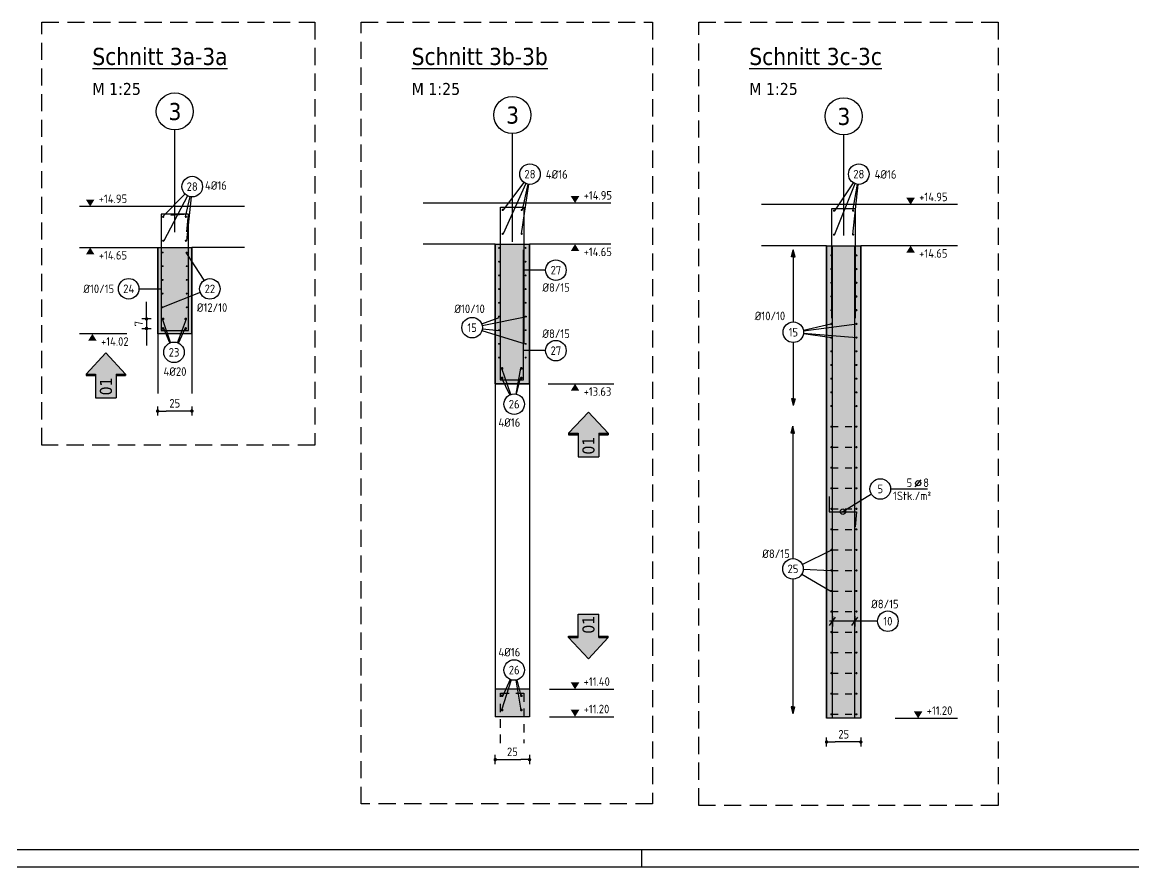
# Model space of a CAD drawing. Extents: x 0 to 74.3, y 0 to 33.4.
# Drawn here: x 12.41 to 28.63, y 0 to 12.33 of the extents above; entities that cross this region are included whole.
import ezdxf
from ezdxf.enums import TextEntityAlignment as Align

# ---------------------------------------------------------------- set-up
doc = ezdxf.new("R2010")
doc.units = 0
doc.header["$LTSCALE"] = 0.5
for name, pattern in [('AUSGEZOGEN', [1000.01, 1000, 0.01]), ('DASHED', [0.75, 0.5, -0.25]), ('DOT', [0.175, 0.05, -0.125]), ('HIDDEN', [0.375, 0.25, -0.125]), ('STRICHLINIE', [0.75, 0.5, -0.25])]:
    doc.linetypes.add(name, pattern=pattern)
for name, color, linetype in [('ACHSEN', 7, 'Continuous'), ('AFU', 7, 'Continuous'), ('BETON', 7, 'Continuous'), ('DETAIL', 7, 'Continuous'), ('grau_hell', 7, 'Continuous'), ('grau_mittel', 7, 'Continuous'), ('HILFE', 7, 'Continuous'), ('index', 7, 'Continuous'), ('koten', 7, 'Continuous'), ('MASSE', 7, 'Continuous'), ('OBJEKT', 7, 'Continuous'), ('RAHMEN', 7, 'Continuous'), ('RND', 7, 'Continuous'), ('RND-1', 7, 'Continuous'), ('SFP_Achsen', 7, 'Continuous'), ('TEXT', 7, 'Continuous')]:
    doc.layers.add(name, color=color, linetype=linetype)
doc.styles.add('helv', font='tahoma.ttf')
doc.styles.add('txt', font='isocp.shx')
doc.linetypes.add('AFU_50K', pattern='A,0.15,["/",Standard,S=0.2,R=0,X=-0.01,Y=-0.1],0.07,["/",Standard,S=0.2,R=0,X=-0.01,Y=-0.1],0.15', length=0.37)
doc.dimstyles.new('DOT_I', dxfattribs={"dimscale": 0.5, "dimtxt": 0.25, "dimasz": 0.25, "dimexe": 0.1, "dimexo": 0.3, "dimgap": 0.1, "dimtad": 1, "dimdec": 3, "dimzin": 3, "dimtxsty": 'txt', "dimblk": 'DOT', "dimblk1": 'DOT', "dimblk2": 'DOT', "dimsah": 1, "dimcen": 0.1, "dimse1": 1, "dimse2": 1, "dimazin": 0, "dimtfac": 1, "dimtdec": 4, "dimtix": 1, "dimtmove": 2, "dimatfit": 3, "dimfxl": 0, "dimtvp": 1, "dimtolj": 1, "dimtzin": 0, "dimarcsym": 0})

# ---------------------------------------------------------------- blocks, each defined once
blk = doc.blocks.new('RND_LEI')
at = {"layer": 'RND', "color": 7, "linetype": 'Continuous'}
blk.add_line((1.022, 0.066), (1.19, 0.27), dxfattribs=at)
for centre, radius in [((0, 0), 0.3), ((1.106, 0.168), 0.075)]:
    blk.add_circle(centre, radius, dxfattribs=at)
at = {"layer": 'RND', "color": 7, "linetype": 'Continuous', "style": 'txt'}
blk.add_attdef('POSL', text='', height=0.25, dxfattribs=at).set_placement((0, 0), align=Align.MIDDLE)
blk.add_attdef('ANZ', text='', height=0.25, dxfattribs=at).set_placement((0.931, 0.057), align=Align.RIGHT)
for tag, p in [('DUM', (1.253, 0.057)), ('ABSTD', (1.674, 0.057)), ('POSTXT', (0.374, -0.327))]:
    blk.add_attdef(tag, p, '', height=0.25, dxfattribs=at)
blk = doc.blocks.new('A1-35-0')
at = {"layer": 'RAHMEN', "color": 5}
blk.add_line((2, 0.5), (118.4, 0.5), dxfattribs=at)
at = {"layer": 'RAHMEN', "color": 7}
blk.add_line((42.9, 0), (42.9, 0.5), dxfattribs=at)
at = {"layer": 'RAHMEN'}
blk.add_line((0, 0), (118.9, 0), dxfattribs=at)
blk = doc.blocks.new('okrd_u')
at = {"layer": 'koten', "color": 7, "linetype": 'Continuous'}
blk.add_solid([(-0.125, -0.202), (0.125, -0.202), (0, 0)], dxfattribs=at)
at = {"layer": 'koten', "style": 'txt'}
blk.add_attdef('OKRD', (0.25, -0.35), '', height=0.25, dxfattribs=at)
blk = doc.blocks.new('okrd_o')
at = {"layer": 'koten', "color": 7, "linetype": 'Continuous'}
blk.add_solid([(-0.125, 0.202), (0.125, 0.202), (0, 0)], dxfattribs=at)
at = {"layer": 'koten', "style": 'txt'}
blk.add_attdef('OKRD', (0.25, 0.1), '', height=0.25, dxfattribs=at)
blk = doc.blocks.new('DOT')
at = {"layer": 'MASSE', "color": 7, "linetype": 'Continuous'}
for p, q in [((0, 0), (-1, 0)), ((0, 0.54), (0, -0.54))]:
    blk.add_line(p, q, dxfattribs=at)
at = {"layer": 'MASSE', "color": 7, "linetype": 'Continuous', "const_width": 0.2}
blk.add_lwpolyline([(-0.1, 0, 1), (0.1, 0, 1)], format="xyb", close=True, dxfattribs=at)
blk = doc.blocks.new('*D23')
at = {"layer": 'Defpoints', "color": 0, "linetype": 'AUSGEZOGEN', "transparency": 16777216}
for p in [(14.383, 6.654), (14.383, 6.654), (14.883, 6.654)]:
    blk.add_point(p, dxfattribs=at)
at = {"layer": 'MASSE', "color": 0, "linetype": 'AUSGEZOGEN', "lineweight": -2, "transparency": 16777216}
blk.add_line((14.758, 6.654), (14.508, 6.654), dxfattribs=at)
at = {"layer": 'MASSE', "color": 0, "linetype": 'AUSGEZOGEN', "lineweight": -2, "transparency": 16777216, "xscale": 0.125, "yscale": 0.125, "zscale": 0.125, "rotation": 180}
blk.add_blockref('DOT', (14.383, 6.654), dxfattribs=at)
at = {"layer": 'MASSE', "color": 0, "linetype": 'AUSGEZOGEN', "lineweight": -2, "transparency": 16777216, "xscale": 0.125, "yscale": 0.125, "zscale": 0.125}
blk.add_blockref('DOT', (14.883, 6.654), dxfattribs=at)
at = {"layer": 'MASSE', "color": 0, "linetype": 'AUSGEZOGEN', "transparency": 16777216, "insert": (14.633, 6.767), "char_height": 0.125, "attachment_point": 5, "style": 'txt'}
blk.add_mtext('\\A1;25', dxfattribs=at)
blk = doc.blocks.new('RND_HIN')
at = {"layer": 'RND', "color": 7, "linetype": 'Continuous'}
blk.add_circle((0, 0), 0.3, dxfattribs=at)
at = {"layer": 'RND', "color": 7, "linetype": 'Continuous', "style": 'txt'}
blk.add_attdef('POSI', text='', height=0.25, dxfattribs=at).set_placement((0, 0), align=Align.MIDDLE)
blk = doc.blocks.new('*D24')
at = {"layer": 'Defpoints', "color": 0, "linetype": 'AUSGEZOGEN', "transparency": 16777216}
for p in [(14.22, 7.999), (14.22, 7.859), (14.22, 7.859)]:
    blk.add_point(p, dxfattribs=at)
at = {"layer": 'MASSE', "color": 0, "linetype": 'AUSGEZOGEN', "lineweight": -2, "transparency": 16777216}
for p, q in [((14.22, 8.124), (14.22, 8.249)), ((14.22, 7.999), (14.22, 7.859)), ((14.22, 7.734), (14.22, 7.609))]:
    blk.add_line(p, q, dxfattribs=at)
at = {"layer": 'MASSE', "color": 0, "linetype": 'AUSGEZOGEN', "lineweight": -2, "transparency": 16777216, "xscale": 0.125, "yscale": 0.125, "zscale": 0.125}
for p, rotation in [((14.22, 7.999), 270), ((14.22, 7.859), 90)]:
    blk.add_blockref('DOT', p, dxfattribs=dict(at, rotation=rotation))
at = {"layer": 'MASSE', "color": 0, "linetype": 'AUSGEZOGEN', "transparency": 16777216, "insert": (14.108, 7.929), "char_height": 0.125, "attachment_point": 5, "rotation": 90, "style": 'txt'}
blk.add_mtext('\\A1;7', dxfattribs=at)
blk = doc.blocks.new('Pfeillinie')
at = {"layer": 'TEXT', "linetype": 'Continuous'}
blk.add_hatch(color=7, dxfattribs=at).paths.add_polyline_path([(0, 0), (-0.8, 0.2), (-0.8, 0), (-0.8, -0.2)])
at = {"layer": 'TEXT', "color": 7, "linetype": 'Continuous'}
for p, q in [((-0.8, 0), (-0.8, 0.2)), ((-0.8, 0.2), (0, 0)), ((-0.8, 0), (-0.8, -0.2)), ((-0.8, -0.2), (0, 0))]:
    blk.add_line(p, q, dxfattribs=at)
blk = doc.blocks.new('*D25')
at = {"layer": 'Defpoints', "color": 0, "linetype": 'AUSGEZOGEN', "transparency": 16777216}
for p in [(24.148, 1.822), (24.148, 1.822), (24.648, 1.822)]:
    blk.add_point(p, dxfattribs=at)
at = {"layer": 'MASSE', "color": 0, "linetype": 'AUSGEZOGEN', "lineweight": -2, "transparency": 16777216}
blk.add_line((24.523, 1.822), (24.273, 1.822), dxfattribs=at)
at = {"layer": 'MASSE', "color": 0, "linetype": 'AUSGEZOGEN', "lineweight": -2, "transparency": 16777216, "xscale": 0.125, "yscale": 0.125, "zscale": 0.125, "rotation": 180}
blk.add_blockref('DOT', (24.148, 1.822), dxfattribs=at)
at = {"layer": 'MASSE', "color": 0, "linetype": 'AUSGEZOGEN', "lineweight": -2, "transparency": 16777216, "xscale": 0.125, "yscale": 0.125, "zscale": 0.125}
blk.add_blockref('DOT', (24.648, 1.822), dxfattribs=at)
at = {"layer": 'MASSE', "color": 0, "linetype": 'AUSGEZOGEN', "transparency": 16777216, "insert": (24.398, 1.935), "char_height": 0.125, "attachment_point": 5, "style": 'txt'}
blk.add_mtext('\\A1;25', dxfattribs=at)
blk = doc.blocks.new('lei_gre')
at = {"layer": 'RND', "color": 7, "linetype": 'Continuous'}
for p, q in [((-0.09, -0.12), (0.09, 0.12)), ((0, 0.15), (0, -0.15))]:
    blk.add_line(p, q, dxfattribs=at)
blk = doc.blocks.new('*D26')
at = {"layer": 'Defpoints', "color": 0, "linetype": 'AUSGEZOGEN', "transparency": 16777216}
for p in [(19.311, 1.565), (19.811, 1.565), (19.811, 1.565)]:
    blk.add_point(p, dxfattribs=at)
at = {"layer": 'MASSE', "color": 0, "linetype": 'AUSGEZOGEN', "lineweight": -2, "transparency": 16777216}
blk.add_line((19.436, 1.565), (19.686, 1.565), dxfattribs=at)
at = {"layer": 'MASSE', "color": 0, "linetype": 'AUSGEZOGEN', "lineweight": -2, "transparency": 16777216, "xscale": 0.125, "yscale": 0.125, "zscale": 0.125, "rotation": 180}
blk.add_blockref('DOT', (19.311, 1.565), dxfattribs=at)
at = {"layer": 'MASSE', "color": 0, "linetype": 'AUSGEZOGEN', "lineweight": -2, "transparency": 16777216, "xscale": 0.125, "yscale": 0.125, "zscale": 0.125}
blk.add_blockref('DOT', (19.811, 1.565), dxfattribs=at)
at = {"layer": 'MASSE', "color": 0, "linetype": 'AUSGEZOGEN', "transparency": 16777216, "insert": (19.561, 1.678), "char_height": 0.125, "attachment_point": 5, "style": 'txt'}
blk.add_mtext('\\A1;25', dxfattribs=at)
blk = doc.blocks.new('hin_ind5')
at = {"layer": 'grau_hell', "linetype": 'AUSGEZOGEN'}
h = blk.add_hatch(color=9, dxfattribs=at)
h.dxf.hatch_style = 2
h.paths.add_polyline_path([(0, 0), (0.619, -0.577), (0.619, -0.3), (1.306, -0.3), (1.306, 0.3), (0.619, 0.3), (0.619, 0.577)])
h.paths.add_polyline_path([(0.34, -0.274), (1.311, -0.274), (1.311, 0.274), (0.34, 0.274)], flags=9)
at = {"layer": 'OBJEKT', "linetype": 'AUSGEZOGEN'}
for points in [[(0.619, 0.3), (0.66, 0.3), (0.66, 0.577), (0.619, 0.577)], [(0.619, -0.577), (0.66, -0.577), (0.66, -0.3), (0.619, -0.3)]]:
    blk.add_hatch(color=1, dxfattribs=at).paths.add_polyline_path(points)
at = {"layer": 'OBJEKT', "color": 1, "linetype": 'AUSGEZOGEN'}
for p, q in [((0, 0), (0.619, 0.577)), ((0.619, 0.577), (0.619, 0.3)), ((0.619, 0.577), (0.66, 0.577)), ((0.66, 0.577), (0.66, 0.3)), ((0, 0), (0.619, -0.577)), ((0.619, 0.3), (1.306, 0.3)), ((1.306, 0.3), (1.306, -0.3)), ((0.619, -0.3), (0.619, -0.577)), ((0.619, -0.3), (1.306, -0.3)), ((0.66, -0.3), (0.66, -0.577))]:
    blk.add_line(p, q, dxfattribs=at)
at = {"layer": 'OBJEKT', "color": 7, "linetype": 'AUSGEZOGEN'}
blk.add_line((0.619, -0.577), (0.66, -0.577), dxfattribs=at)
at = {"layer": 'index', "color": 1, "linetype": 'Continuous', "style": 'helv'}
blk.add_attdef('INDEX', text='', height=0.35, rotation=360, dxfattribs=at).set_placement((1.259, 0), align=Align.MIDDLE_RIGHT)

msp = doc.modelspace()

# ---------------------------------------------------------------- hatches: boundary and pattern name
at = {"layer": 'grau_mittel'}
for points in [[(19.8114, 9.0909), (19.3114, 9.0909), (19.3114, 7.0509), (19.4964, 7.0509), (19.6262, 7.0509), (19.8114, 7.0509)], [(14.883, 9.0407), (14.383, 9.0407), (14.383, 7.7807), (14.883, 7.7807)], [(24.6477, 9.0676), (24.1477, 9.0676), (24.1477, 2.1676), (24.6477, 2.1676)], [(19.3114, 2.5909), (19.3114, 2.1909), (19.8114, 2.1909), (19.8114, 2.5909)]]:
    msp.add_hatch(color=61, dxfattribs=at).paths.add_polyline_path(points)

# ---------------------------------------------------------------- linework, layer by layer
at = {"layer": 'ACHSEN', "color": 140, "linetype": 'AUSGEZOGEN'}
for p, q in [((14.633, 9.2636), (14.633, 10.7575)), ((19.5614, 9.1225), (19.5614, 10.7058)), ((24.3977, 9.2167), (24.3977, 10.6866))]:
    msp.add_line(p, q, dxfattribs=at)
at = {"layer": 'AFU', "color": 8, "linetype": 'AFU_50K'}
for p, q in [((19.3114, 9.0909), (19.8114, 9.0909)), ((14.383, 9.0407), (14.883, 9.0407)), ((24.1477, 9.0676), (24.6477, 9.0676)), ((19.8114, 2.1909), (19.3114, 2.1909)), ((24.6477, 2.1676), (24.1477, 2.1676))]:
    msp.add_line(p, q, dxfattribs=at)
at = {"layer": 'BETON', "color": 6, "linetype": 'AUSGEZOGEN', "lineweight": 25}
for p, q in [((15.6486, 9.6407), (13.241, 9.6407)), ((20.9962, 9.6909), (18.2602, 9.6909)), ((26.0584, 9.6676), (23.1994, 9.6676))]:
    msp.add_line(p, q, dxfattribs=at)
at = {"layer": 'BETON', "color": 6, "linetype": 'AUSGEZOGEN'}
for p, q in [((19.3114, 9.0909), (18.2602, 9.0909)), ((20.9962, 9.0909), (19.8114, 9.0909)), ((13.241, 9.0407), (14.383, 9.0407)), ((15.6486, 9.0407), (14.883, 9.0407)), ((24.147, 9.0676), (23.1994, 9.0676)), ((26.0584, 9.0676), (24.6477, 9.0676)), ((14.883, 7.7807), (14.383, 7.7807)), ((19.8114, 2.5909), (19.3114, 2.5909)), ((19.3114, 2.5909), (19.3114, 2.1909)), ((19.8114, 2.5909), (19.8114, 2.1909))]:
    msp.add_line(p, q, dxfattribs=at)
at = {"layer": 'BETON', "color": 6, "linetype": 'AUSGEZOGEN', "lineweight": 35}
for p, q in [((19.3114, 9.0909), (19.3114, 7.0509)), ((14.383, 9.0407), (14.383, 7.7807)), ((14.883, 9.0407), (14.883, 7.7807)), ((24.1477, 9.0676), (24.1477, 2.1676)), ((24.6477, 9.0676), (24.6477, 2.1676))]:
    msp.add_line(p, q, dxfattribs=at)
at = {"layer": 'BETON', "color": 6, "linetype": 'AUSGEZOGEN', "lineweight": 35, "flags": 128}
msp.add_lwpolyline([(19.8114, 9.0909), (19.8114, 7.0509), (19.6264, 7.0509), (19.6262, 7.0509), (19.4966, 7.0509), (19.4964, 7.0509), (19.3114, 7.0509)], dxfattribs=at)
at = {"layer": 'DETAIL', "color": 102, "linetype": 'STRICHLINIE'}
for points in [[(12.6921, 6.1563), (12.6921, 12.3308), (16.6786, 12.3308), (16.6786, 6.1563)], [(17.3531, 0.9191), (17.3531, 12.3308), (21.6074, 12.3308), (21.6074, 0.9191)], [(22.282, 0.8958), (22.282, 12.3308), (26.6512, 12.3308), (26.6512, 0.8958)]]:
    msp.add_lwpolyline(points, close=True, dxfattribs=at)
at = {"layer": 'HILFE', "color": 102, "linetype": 'AUSGEZOGEN'}
for p, q in [((13.9323, 7.7807), (13.241, 7.7807)), ((20.0826, 7.0509), (21.0417, 7.0509)), ((20.1032, 2.5909), (21.0417, 2.5909)), ((20.1032, 2.1909), (21.0417, 2.1909)), ((25.1481, 2.1676), (26.0584, 2.1676))]:
    msp.add_line(p, q, dxfattribs=at)
at = {"layer": 'OBJEKT', "color": 7, "linetype": 'AUSGEZOGEN'}
for p, q in [((14.383, 7.7807), (14.383, 6.9091)), ((14.883, 7.7807), (14.883, 6.9091)), ((19.3114, 7.0509), (19.3114, 2.5909)), ((19.8114, 7.0509), (19.8114, 2.5909))]:
    msp.add_line(p, q, dxfattribs=at)
at = {"layer": 'RND', "color": 102, "linetype": 'AUSGEZOGEN'}
for p, q in [((19.728, 9.9927), (19.4271, 9.5905)), ((19.7565, 9.976), (19.4271, 9.2412)), ((19.796, 9.9644), (19.6894, 9.2412)), ((19.7863, 9.9662), (19.7054, 9.5905)), ((24.5356, 9.9877), (24.2656, 9.579)), ((24.5626, 9.9735), (24.2656, 9.2297)), ((24.5932, 9.965), (24.5279, 9.579)), ((24.603, 9.9636), (24.5279, 9.2297)), ((14.7823, 9.8235), (14.4558, 9.4895)), ((14.8174, 9.798), (14.4718, 9.1402)), ((14.8539, 9.7845), (14.7868, 9.4895)), ((14.8712, 9.7816), (14.8028, 9.1402)), ((15.0632, 8.5633), (14.8001, 8.9686)), ((20.0467, 8.7105), (19.7283, 8.7105)), ((14.1103, 8.4392), (14.433, 8.4392)), ((15.0053, 8.3825), (14.4624, 8.1686)), ((14.5726, 7.6528), (14.4521, 7.9989)), ((14.6739, 7.6518), (14.8021, 7.9989)), ((19.1135, 7.925), (19.3664, 8.0212)), ((19.1203, 7.9016), (19.7716, 8.0342)), ((14.5626, 7.6489), (14.4721, 7.8589)), ((14.6847, 7.6473), (14.7821, 7.8589)), ((19.1167, 7.8277), (19.7638, 7.6293)), ((19.1225, 7.8561), (19.3732, 7.83)), ((23.8086, 7.8371), (24.2098, 7.9264)), ((23.8109, 7.824), (24.5919, 7.9264)), ((23.8116, 7.7919), (24.5919, 7.7264)), ((23.8107, 7.7839), (24.2258, 7.7264)), ((20.0467, 7.536), (19.722, 7.536)), ((19.5385, 6.896), (19.4071, 7.2747)), ((19.6153, 6.9017), (19.6865, 7.2806)), ((19.5236, 6.8899), (19.4091, 7.1321)), ((19.6235, 6.9), (19.6815, 7.1351)), ((24.8036, 5.4385), (24.3858, 5.1841)), ((23.7919, 4.4154), (24.2258, 4.6264)), ((23.7865, 4.274), (24.2098, 4.0264)), ((23.8069, 4.3434), (24.2098, 4.3264)), ((24.8926, 3.5847), (24.1926, 3.5847)), ((19.542, 2.7295), (19.4012, 2.2887)), ((19.5269, 2.7353), (19.4212, 2.4968)), ((19.6118, 2.7244), (19.6828, 2.2887)), ((19.6245, 2.727), (19.6828, 2.4968))]:
    msp.add_line(p, q, dxfattribs=at)
at = {"layer": 'RND', "color": 7, "linetype": 'DOT'}
for p, q in [((24.2178, 6.4264), (24.5839, 6.4264)), ((24.2178, 6.1264), (24.5839, 6.1264)), ((24.2178, 5.8264), (24.5839, 5.8264)), ((24.2178, 5.5264), (24.5839, 5.5264)), ((24.2178, 5.2264), (24.5839, 5.2264)), ((24.2178, 4.9264), (24.5839, 4.9264)), ((24.2178, 4.6264), (24.5839, 4.6264)), ((24.2178, 4.3264), (24.5839, 4.3264)), ((24.2178, 4.0264), (24.5839, 4.0264)), ((24.2178, 3.7264), (24.5839, 3.7264)), ((24.2178, 3.4264), (24.5839, 3.4264)), ((24.2178, 3.1264), (24.5839, 3.1264)), ((24.2178, 2.8264), (24.5839, 2.8264)), ((24.2178, 2.5264), (24.5839, 2.5264)), ((24.2178, 2.2264), (24.5839, 2.2264))]:
    msp.add_line(p, q, dxfattribs=at)
at = {"layer": 'RND', "color": 7, "linetype": 'AUSGEZOGEN'}
msp.add_line((25.0817, 5.5165), (25.6217, 5.5165), dxfattribs=at)
at = {"layer": 'RND', "color": 1, "linetype": 'AUSGEZOGEN'}
for points in [[(19.3883, 7.6317), (19.3883, 9.6317), (19.7283, 9.6317), (19.7283, 7.6317)], [(24.2257, 8.0118), (24.2257, 9.6118), (24.5657, 9.6118), (24.5657, 8.0118)], [(14.8103, 9.2717), (14.833, 9.5307), (14.433, 9.5307), (14.433, 7.8307), (14.833, 7.8307), (14.833, 9.5307), (14.5739, 9.508)], [(19.382, 9.0083), (19.382, 7.1083), (19.722, 7.1083), (19.722, 9.0083)], [(24.2354, 2.1676), (24.2354, 9.0676)], [(24.5599, 2.1676), (24.5599, 9.0676)]]:
    msp.add_lwpolyline(points, dxfattribs=at)
at = {"layer": 'RND', "color": 7, "linetype": 'AUSGEZOGEN'}
for points, const_width in [([(19.4111, 9.5905, 1), (19.4271, 9.5905, 1)], 0.016), ([(19.7054, 9.5905, -1), (19.6894, 9.5905, -1)], 0.016), ([(24.2496, 9.579, 1), (24.2656, 9.579, 1)], 0.016), ([(24.5439, 9.579, -1), (24.5279, 9.579, -1)], 0.016), ([(14.4558, 9.4895, 1), (14.4718, 9.4895, 1)], 0.016), ([(14.7868, 9.4895, 1), (14.8028, 9.4895, 1)], 0.016), ([(19.4111, 9.2412, 1), (19.4271, 9.2412, 1)], 0.016), ([(19.7054, 9.2412, -1), (19.6894, 9.2412, -1)], 0.016), ([(14.4558, 9.1402, 1), (14.4718, 9.1402, 1)], 0.016), ([(14.7868, 9.1402, 1), (14.8028, 9.1402, 1)], 0.016), ([(24.2496, 9.2297, 1), (24.2656, 9.2297, 1)], 0.016), ([(24.5439, 9.2297, -1), (24.5279, 9.2297, -1)], 0.016), ([(14.4484, 8.9686, 1), (14.4624, 8.9686, 1)], 0.014), ([(14.8001, 8.9686, 1), (14.8141, 8.9686, 1)], 0.014), ([(19.3594, 9.0346, 1), (19.3734, 9.0346, 1)], 0.014), ([(19.7479, 9.0346, 1), (19.7619, 9.0346, 1)], 0.014), ([(24.2098, 8.9264, 1), (24.2258, 8.9264, 1)], 0.016), ([(24.5759, 8.9264, 1), (24.5919, 8.9264, 1)], 0.016), ([(14.4484, 8.7686, 1), (14.4624, 8.7686, 1)], 0.014), ([(14.8001, 8.7686, 1), (14.8141, 8.7686, 1)], 0.014), ([(19.3594, 8.8346, 1), (19.3734, 8.8346, 1)], 0.014), ([(19.7479, 8.8346, 1), (19.7619, 8.8346, 1)], 0.014), ([(19.3594, 8.6346, 1), (19.3734, 8.6346, 1)], 0.014), ([(19.7479, 8.6346, 1), (19.7619, 8.6346, 1)], 0.014), ([(24.2098, 8.7264, 1), (24.2258, 8.7264, 1)], 0.016), ([(24.5759, 8.7264, 1), (24.5919, 8.7264, 1)], 0.016), ([(14.4484, 8.5686, 1), (14.4624, 8.5686, 1)], 0.014), ([(14.8001, 8.5686, 1), (14.8141, 8.5686, 1)], 0.014), ([(19.3594, 8.4346, 1), (19.3734, 8.4346, 1)], 0.014), ([(19.7479, 8.4346, 1), (19.7619, 8.4346, 1)], 0.014), ([(24.2098, 8.5264, 1), (24.2258, 8.5264, 1)], 0.016), ([(24.5759, 8.5264, 1), (24.5919, 8.5264, 1)], 0.016), ([(14.4484, 8.3686, 1), (14.4624, 8.3686, 1)], 0.014), ([(14.8001, 8.3686, 1), (14.8141, 8.3686, 1)], 0.014), ([(24.2098, 8.3264, 1), (24.2258, 8.3264, 1)], 0.016), ([(24.5759, 8.3264, 1), (24.5919, 8.3264, 1)], 0.016), ([(14.4484, 8.1686, 1), (14.4624, 8.1686, 1)], 0.014), ([(14.8001, 8.1686, 1), (14.8141, 8.1686, 1)], 0.014), ([(19.3594, 8.2346, 1), (19.3734, 8.2346, 1)], 0.014), ([(19.7479, 8.2346, 1), (19.7619, 8.2346, 1)], 0.014), ([(24.2098, 8.1264, 1), (24.2258, 8.1264, 1)], 0.016), ([(24.5759, 8.1264, 1), (24.5919, 8.1264, 1)], 0.016), ([(14.4521, 7.9989, 1), (14.4721, 7.9989, 1)], 0.02), ([(14.7821, 7.9989, 1), (14.8021, 7.9989, 1)], 0.02), ([(19.3594, 8.0346, 1), (19.3734, 8.0346, 1)], 0.014), ([(19.7479, 8.0346, 1), (19.7619, 8.0346, 1)], 0.014), ([(14.4521, 7.8589, 1), (14.4721, 7.8589, 1)], 0.02), ([(14.7821, 7.8589, 1), (14.8021, 7.8589, 1)], 0.02), ([(19.3594, 7.8346, 1), (19.3734, 7.8346, 1)], 0.014), ([(19.7479, 7.8346, 1), (19.7619, 7.8346, 1)], 0.014), ([(24.2098, 7.9264, 1), (24.2258, 7.9264, 1)], 0.016), ([(24.5759, 7.9264, 1), (24.5919, 7.9264, 1)], 0.016), ([(19.3594, 7.6346, 1), (19.3734, 7.6346, 1)], 0.014), ([(19.7479, 7.6346, 1), (19.7619, 7.6346, 1)], 0.014), ([(24.2098, 7.7264, 1), (24.2258, 7.7264, 1)], 0.016), ([(24.5759, 7.7264, 1), (24.5919, 7.7264, 1)], 0.016), ([(24.2098, 7.5264, 1), (24.2258, 7.5264, 1)], 0.016), ([(24.5759, 7.5264, 1), (24.5919, 7.5264, 1)], 0.016), ([(19.3594, 7.4346, 1), (19.3734, 7.4346, 1)], 0.014), ([(19.7479, 7.4346, 1), (19.7619, 7.4346, 1)], 0.014), ([(24.2098, 7.3264, 1), (24.2258, 7.3264, 1)], 0.016), ([(24.5759, 7.3264, 1), (24.5919, 7.3264, 1)], 0.016), ([(19.4012, 7.2765, 1), (19.4212, 7.2765, 1)], 0.02), ([(19.4012, 7.1365, 1), (19.4212, 7.1365, 1)], 0.02), ([(19.7028, 7.2765, -1), (19.6828, 7.2765, -1)], 0.02), ([(19.7028, 7.1365, -1), (19.6828, 7.1365, -1)], 0.02), ([(24.2098, 7.1264, 1), (24.2258, 7.1264, 1)], 0.016), ([(24.5759, 7.1264, 1), (24.5919, 7.1264, 1)], 0.016), ([(24.2098, 6.9264, 1), (24.2258, 6.9264, 1)], 0.016), ([(24.5759, 6.9264, 1), (24.5919, 6.9264, 1)], 0.016), ([(24.2098, 6.7264, 1), (24.2258, 6.7264, 1)], 0.016), ([(24.5759, 6.7264, 1), (24.5919, 6.7264, 1)], 0.016), ([(24.2098, 6.4264, 1), (24.2258, 6.4264, 1)], 0.016), ([(24.5759, 6.4264, 1), (24.5919, 6.4264, 1)], 0.016), ([(24.2098, 6.1264, 1), (24.2258, 6.1264, 1)], 0.016), ([(24.5759, 6.1264, 1), (24.5919, 6.1264, 1)], 0.016), ([(24.2098, 5.8264, 1), (24.2258, 5.8264, 1)], 0.016), ([(24.5759, 5.8264, 1), (24.5919, 5.8264, 1)], 0.016), ([(24.2098, 5.5264, 1), (24.2258, 5.5264, 1)], 0.016), ([(24.5759, 5.5264, 1), (24.5919, 5.5264, 1)], 0.016), ([(24.2098, 5.2264, 1), (24.2258, 5.2264, 1)], 0.016), ([(24.5759, 5.2264, 1), (24.5919, 5.2264, 1)], 0.016), ([(24.2098, 4.9264, 1), (24.2258, 4.9264, 1)], 0.016), ([(24.5759, 4.9264, 1), (24.5919, 4.9264, 1)], 0.016), ([(24.2098, 4.6264, 1), (24.2258, 4.6264, 1)], 0.016), ([(24.5759, 4.6264, 1), (24.5919, 4.6264, 1)], 0.016), ([(24.2098, 4.3264, 1), (24.2258, 4.3264, 1)], 0.016), ([(24.5759, 4.3264, 1), (24.5919, 4.3264, 1)], 0.016), ([(24.2098, 4.0264, 1), (24.2258, 4.0264, 1)], 0.016), ([(24.5759, 4.0264, 1), (24.5919, 4.0264, 1)], 0.016), ([(24.2098, 3.7264, 1), (24.2258, 3.7264, 1)], 0.016), ([(24.5759, 3.7264, 1), (24.5919, 3.7264, 1)], 0.016), ([(24.2098, 3.4264, 1), (24.2258, 3.4264, 1)], 0.016), ([(24.5759, 3.4264, 1), (24.5919, 3.4264, 1)], 0.016), ([(24.2098, 3.1264, 1), (24.2258, 3.1264, 1)], 0.016), ([(24.5759, 3.1264, 1), (24.5919, 3.1264, 1)], 0.016), ([(24.2098, 2.8264, 1), (24.2258, 2.8264, 1)], 0.016), ([(24.5759, 2.8264, 1), (24.5919, 2.8264, 1)], 0.016), ([(19.4012, 2.4968, 1), (19.4212, 2.4968, 1)], 0.02), ([(19.7028, 2.4968, -1), (19.6828, 2.4968, -1)], 0.02), ([(24.2098, 2.5264, 1), (24.2258, 2.5264, 1)], 0.016), ([(24.5759, 2.5264, 1), (24.5919, 2.5264, 1)], 0.016), ([(19.4012, 2.2887, 1), (19.4212, 2.2887, 1)], 0.02), ([(19.7028, 2.2887, -1), (19.6828, 2.2887, -1)], 0.02), ([(24.2098, 2.2264, 1), (24.2258, 2.2264, 1)], 0.016), ([(24.5759, 2.2264, 1), (24.5919, 2.2264, 1)], 0.016)]:
    msp.add_lwpolyline(points, format="xyb", close=True, dxfattribs=dict(at, const_width=const_width))
at = {"layer": 'RND', "color": 102, "linetype": 'AUSGEZOGEN'}
for points in [[(23.6621, 9.0063), (23.6621, 7.9545)], [(23.6621, 7.6545), (23.6621, 6.7327)], [(23.657, 6.4319), (23.657, 4.4997)], [(23.657, 4.1997), (23.657, 2.233)]]:
    msp.add_lwpolyline(points, dxfattribs=at)
at = {"layer": 'RND', "color": 7, "linetype": 'HIDDEN'}
msp.add_lwpolyline([(19.3883, 1.8056), (19.3883, 2.5343), (19.7283, 2.5343), (19.7283, 1.8056)], dxfattribs=at)
at = {"layer": 'RND', "color": 7, "linetype": 'AUSGEZOGEN'}
msp.add_circle((24.3858, 5.1841), 0.04, dxfattribs=at)
at = {"layer": 'RND-1', "color": 1, "linetype": 'AUSGEZOGEN'}
msp.add_lwpolyline([(24.1858, 5.4041), (24.1858, 5.1841), (24.5858, 5.1841), (24.5666, 4.965)], dxfattribs=at)
at = {"layer": 'SFP_Achsen', "color": 7, "linetype": 'AUSGEZOGEN'}
for centre in [(14.633, 11.028), (19.5614, 10.9763), (24.3977, 10.957)]:
    msp.add_circle(centre, 0.2705, dxfattribs=at)

# ---------------------------------------------------------------- block references
at = {"layer": 'koten', "color": 7, "linetype": 'DASHED', "xscale": 0.5, "yscale": 0.5, "zscale": 0.5}
for p in [(13.3978, 9.6407), (20.4758, 9.6909), (25.3746, 9.6676)]:
    msp.add_blockref('okrd_o', p, dxfattribs=at).add_auto_attribs({'OKRD': '+14.95'})
at = {"layer": 'koten', "color": 7, "linetype": 'AUSGEZOGEN', "xscale": 0.5, "yscale": 0.5, "zscale": 0.5}
for p, values in [((20.4758, 9.0909), {'OKRD': '+14.65'}), ((13.3978, 9.0407), {'OKRD': '+14.65'}), ((25.3746, 9.0676), {'OKRD': '+14.65'}), ((13.4301, 7.7807), {'OKRD': '+14.02'}), ((20.4758, 7.0509), {'OKRD': '+13.63'})]:
    msp.add_blockref('okrd_u', p, dxfattribs=at).add_auto_attribs(values)
at = {"layer": 'koten', "color": 6, "linetype": 'AUSGEZOGEN', "xscale": 0.5, "yscale": 0.5, "zscale": 0.5}
msp.add_blockref('okrd_o', (20.4758, 2.5909), dxfattribs=at).add_auto_attribs({'OKRD': '+11.40'})
at = {"layer": 'koten', "color": 7, "linetype": 'AUSGEZOGEN'}
ref = msp.add_blockref('okrd_o', (20.4758, 2.1909), dxfattribs=dict(at, xscale=0.5, yscale=0.5, zscale=0.5))
ref.add_attrib('OKRD', '+11.20', (20.6008, 2.2409), dxfattribs={"layer": '0', "color": 0, "linetype": 'ByBlock', "height": 0.125, "style": 'txt'})
ref = msp.add_blockref('okrd_o', (25.4843, 2.1676), dxfattribs=dict(at, xscale=0.5, yscale=0.5, zscale=0.5))
ref.add_attrib('OKRD', '+11.20', (25.6093, 2.2176), dxfattribs={"layer": '0', "color": 0, "linetype": 'ByBlock', "height": 0.125, "style": 'txt'})
at = {"layer": 'RAHMEN', "color": 7, "linetype": 'AUSGEZOGEN', "xscale": 0.5, "yscale": 0.5, "zscale": 0.5}
msp.add_blockref('A1-35-0', (0, 0), dxfattribs=at)
at = {"layer": 'RND', "color": 7, "linetype": 'AUSGEZOGEN', "xscale": 0.5, "yscale": 0.5, "zscale": 0.5}
for name, p, values in [('RND_HIN', (19.8178, 10.1128), {'POSI': '28'}), ('RND_HIN', (24.6182, 10.1128), {'POSI': '28'}), ('RND_HIN', (14.8871, 9.9308), {'POSI': '28'}), ('RND_HIN', (20.1967, 8.7105), {'POSI': '27'}), ('RND_HIN', (13.9603, 8.4392), {'POSI': '24'}), ('RND_HIN', (15.1449, 8.4375), {'POSI': '22'}), ('RND_HIN', (18.9733, 7.8717), {'POSI': '15'}), ('RND_HIN', (23.6621, 7.8045), {'POSI': '15'}), ('RND_HIN', (14.6219, 7.5111), {'POSI': '23'}), ('RND_HIN', (20.1967, 7.536), {'POSI': '27'}), ('RND_HIN', (19.5876, 6.7543), {'POSI': '26'}), ('RND_LEI', (24.9317, 5.5165), {'POSL': '5', 'DUM': '8', 'ANZ': '5', 'POSTXT': '1Stk./m²'}), ('RND_HIN', (23.657, 4.3497), {'POSI': '25'}), ('RND_HIN', (25.0426, 3.5847), {'POSI': '10'}), ('RND_HIN', (19.5876, 2.8724), {'POSI': '26'})]:
    msp.add_blockref(name, p, dxfattribs=at).add_auto_attribs(values)
at = {"layer": 'RND', "color": 102, "linetype": 'AUSGEZOGEN', "xscale": 0.125, "yscale": 0.125, "zscale": 0.125}
for p, rotation in [((23.6621, 9.0063), 90), ((23.6621, 6.7327), 270), ((23.657, 6.4319), 90), ((23.657, 2.233), 270)]:
    msp.add_blockref('Pfeillinie', p, dxfattribs=dict(at, rotation=rotation))
at = {"layer": 'RND', "color": 7, "linetype": 'AUSGEZOGEN'}
ref = msp.add_blockref('hin_ind5', (13.6271, 7.5019), dxfattribs=dict(at, xscale=-0.5, yscale=0.5, zscale=0.5, rotation=90))
ref.add_attrib('INDEX', '01', dxfattribs={"layer": 'index', "color": 1, "linetype": 'Continuous', "height": 0.175, "rotation": 90, "style": 'helv'}).set_placement((13.6271, 7.1447), align=Align.MIDDLE_RIGHT)
ref = msp.add_blockref('hin_ind5', (20.6712, 6.638), dxfattribs=dict(at, xscale=-0.5, yscale=0.5, zscale=0.5, rotation=90))
ref.add_attrib('INDEX', '01', dxfattribs={"layer": 'index', "color": 1, "linetype": 'Continuous', "height": 0.175, "rotation": 90, "style": 'helv'}).set_placement((20.6712, 6.2809), align=Align.MIDDLE_RIGHT)
at = {"layer": 'RND', "color": 7, "linetype": 'AUSGEZOGEN', "xscale": 0.5, "yscale": 0.5, "zscale": 0.5, "rotation": 90.00000000000001}
msp.add_blockref('hin_ind5', (20.6712, 3.0358), dxfattribs=at).add_auto_attribs({'INDEX': '01'})
at = {"layer": 'RND', "color": 7, "linetype": 'AUSGEZOGEN', "xscale": 0.5, "yscale": 0.5, "zscale": 0.5}
for p in [(24.2354, 3.5847), (24.5599, 3.5847)]:
    msp.add_blockref('lei_gre', p, dxfattribs=at)

# ---------------------------------------------------------------- texts
at = {"layer": 'SFP_Achsen', "color": 6, "linetype": 'AUSGEZOGEN', "style": 'helv'}
for p in [(14.5423, 10.9018), (19.4708, 10.8501), (24.3071, 10.8308)]:
    msp.add_text('3', height=0.25, dxfattribs=at).set_placement(p)
at = {"layer": 'TEXT', "color": 6, "linetype": 'AUSGEZOGEN', "style": 'helv'}
for s, p in [('%%uSchnitt 3a-3a', (13.43, 11.7068)), ('%%USchnitt 3b-3b', (18.0911, 11.7068)), ('%%USchnitt 3c-3c', (23.0199, 11.7068))]:
    msp.add_text(s, height=0.25, dxfattribs=at).set_placement(p)
at = {"layer": 'TEXT', "color": 1, "linetype": 'AUSGEZOGEN', "style": 'helv'}
for p in [(13.43, 11.2693), (18.0911, 11.2693), (23.0199, 11.2693)]:
    msp.add_text('M 1:25', height=0.175, dxfattribs=at).set_placement(p)
at = {"layer": 'TEXT', "color": 7, "linetype": 'AUSGEZOGEN', "style": 'txt'}
for s, p in [('4%%C16', (20.0489, 10.0467)), ('4%%C16', (24.8493, 10.0467)), ('4%%C16', (15.0739, 9.8847)), ('%%C10/15', (13.2979, 8.3758)), ('%%C8/15', (19.999, 8.3954)), ('%%C12/10', (14.9553, 8.102)), ('%%C10/10', (18.7145, 8.0841)), ('%%C10/10', (23.099, 7.9797)), ('%%C8/15', (19.999, 7.7207)), ('4%%C20', (14.468, 7.1674)), ('4%%C16', (19.3574, 6.4243)), ('%%C8/15', (23.2091, 4.5075)), ('%%C8/15', (24.7983, 3.7738)), ('4%%C16', (19.3574, 3.0712))]:
    msp.add_text(s, height=0.125, dxfattribs=at).set_placement(p)

# ---------------------------------------------------------------- dimensions: what is measured, and where the dimension line sits
at = {"layer": 'MASSE', "color": 7, "linetype": 'AUSGEZOGEN'}
dim = msp.add_linear_dim(base=(14.2203, 7.8589), p1=(14.2203, 7.9989), p2=(14.2203, 7.8589), angle=90, dimstyle='DOT_I', override={"dimdec": 0, "dimlfac": 50}, dxfattribs=at)
dim.commit()
dim.dimension.update_dxf_attribs({"geometry": '*D24', "text_midpoint": (14.1078, 7.9289)})
for base, p1, p2, picture, middle in [((14.383, 6.654), (14.883, 6.654), (14.383, 6.654), '*D23', (14.633, 6.7665)), ((24.1477, 1.8224), (24.6477, 1.8224), (24.1477, 1.8224), '*D25', (24.3977, 1.9349)), ((19.8114, 1.5653), (19.3114, 1.5653), (19.8114, 1.5653), '*D26', (19.5614, 1.6778))]:
    dim = msp.add_linear_dim(base=base, p1=p1, p2=p2, dimstyle='DOT_I', override={"dimdec": 0, "dimlfac": 50}, dxfattribs=at)
    dim.commit()
    dim.dimension.update_dxf_attribs({"geometry": picture, "text_midpoint": middle})

doc.saveas('drawing.dxf')
